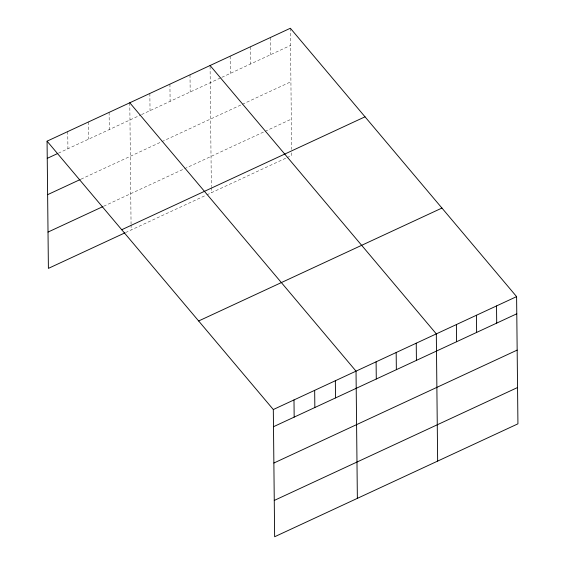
<?xml version="1.0" encoding="UTF-8"?>
<svg xmlns="http://www.w3.org/2000/svg" width="565" height="565" viewBox="0 0 565 565"><rect width="100%" height="100%" fill="white"/><g stroke="black" fill="none" stroke-linecap="round" stroke-linejoin="round"><path stroke-width="0.42" stroke-dasharray="2.83 2.12" d="M58.386 153.179L140.777 114.942M141.547 114.582L221.063 77.673M221.833 77.32L290.537 45.426M81.035 179.154L241.509 104.673M242.286 104.313L290.919 81.741M103.699 206.232L264.293 131.694M265.063 131.334L291.314 119.151M125.55 232.575L205.999 195.236M206.776 194.876L286.286 157.974M287.062 157.614L291.688 155.467L291.667 152.868M290.361 28.25L291.625 149.414M270.289 37.565L270.466 54.741M250.217 46.881L250.394 64.057M230.146 56.196L230.322 73.372M210.081 66.373L211.338 186.676M211.352 187.538L211.402 192.729M190.002 74.827L190.179 92.01M169.931 84.143L170.107 101.326M149.859 93.465L150.036 110.641M129.788 102.781L131.059 223.938M131.066 224.806L131.115 229.99M109.109 112.379L109.285 129.555M88.43 121.976L88.606 139.152M67.751 131.574L67.927 148.75"/><path stroke-width="0.85" d="M47.065 141.172L290.361 28.25L516.601 296.618L517.936 423.828L274.639 536.75L273.312 409.533L47.065 141.172L48.399 268.382L124.759 232.942M47.248 158.348L57.588 153.553M47.63 194.664L80.237 179.522M48.018 232.074L102.901 206.599M121.729 229.729L365.018 116.814M198.647 320.977L441.943 208.054M273.312 409.533L516.601 296.618M273.488 426.716L516.777 313.794M273.87 463.025L517.159 350.102M274.258 500.435L517.554 387.519M210.074 65.512L436.314 333.88L437.649 461.089M129.788 102.781L356.028 371.141L357.363 498.358M496.529 305.933L496.706 323.109M476.457 315.249L476.634 332.425M456.386 324.564L456.562 341.74M416.243 343.195L416.419 360.371M396.171 352.511L396.355 369.687M376.099 361.826L376.283 379.002M335.349 380.739L335.525 397.915M314.67 390.337L314.846 407.513M293.991 399.935L294.167 417.118"/></g></svg>
